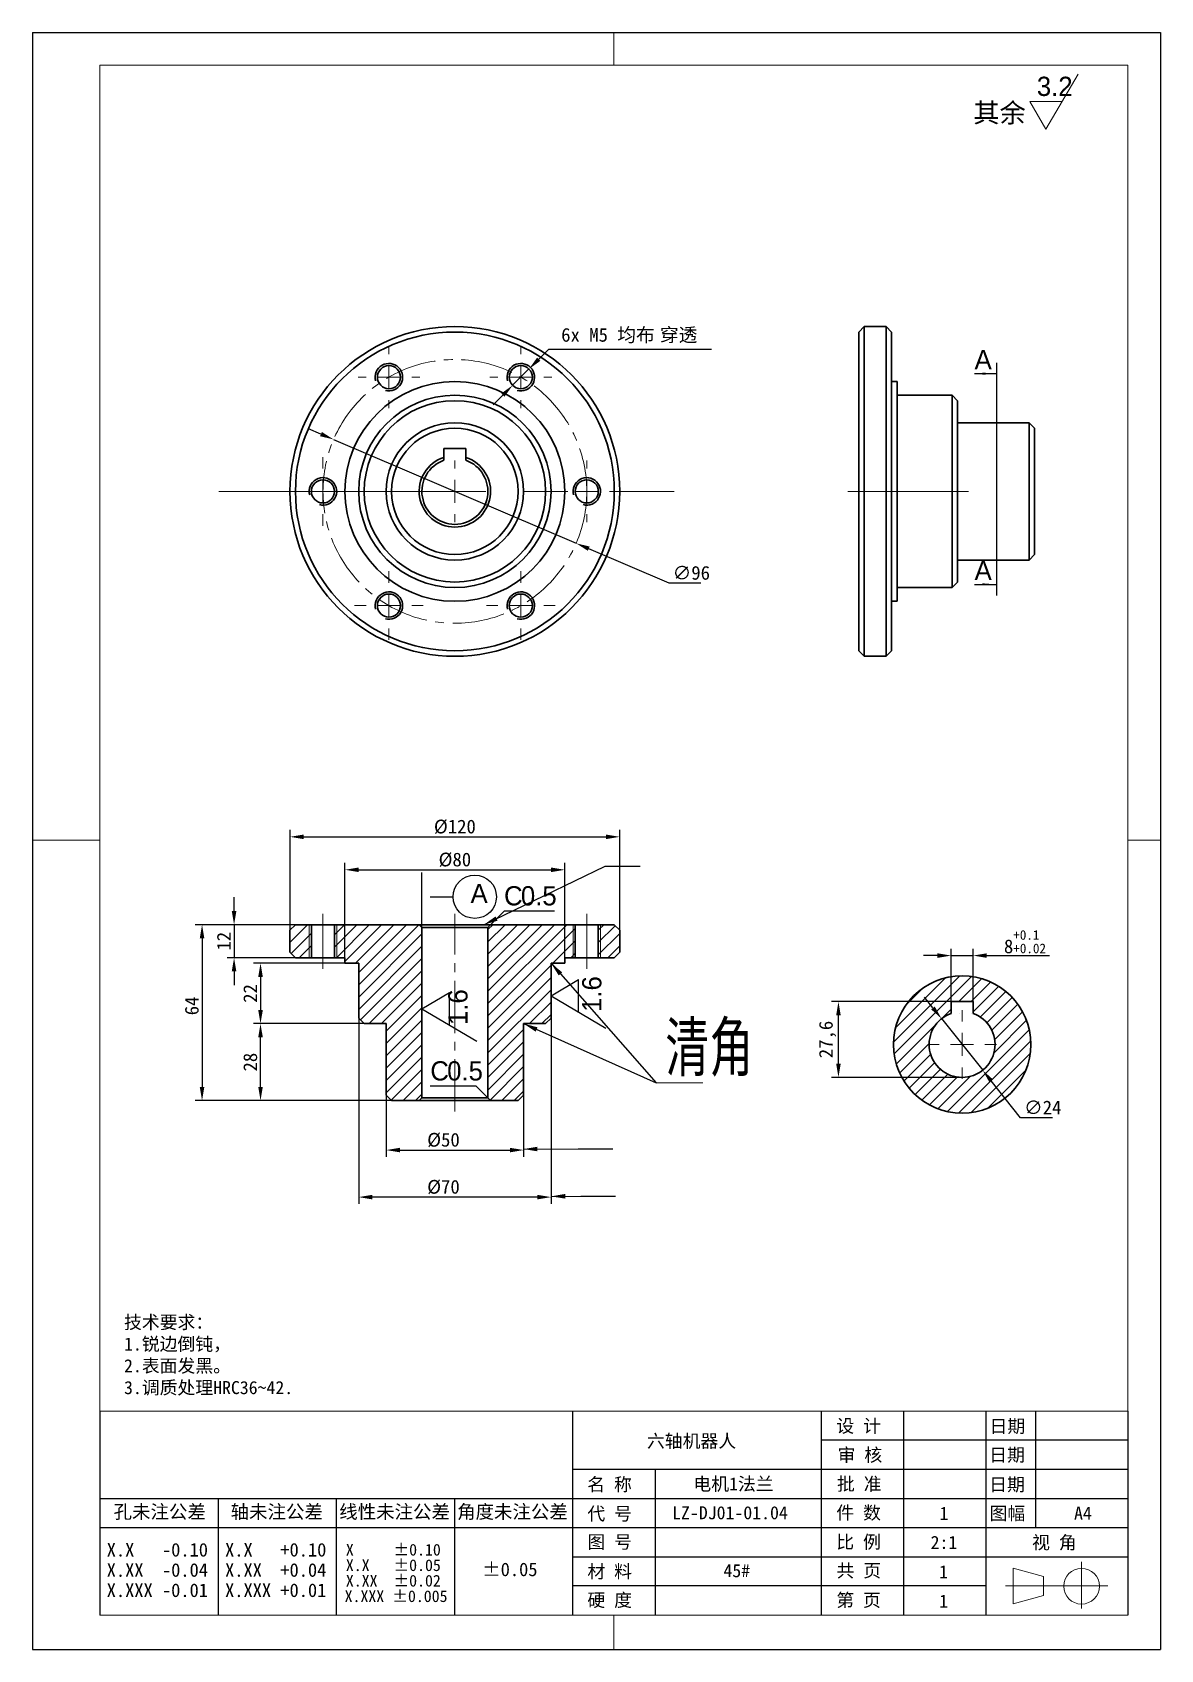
# Model space of a CAD drawing. Header units: millimetres. Extents: x 13 to 7248, y -1201 to 1478.
# Drawn here: x 4093 to 4503, y 3 to 592 of the extents above; entities that cross this region are included whole.
import ezdxf

# ---------------------------------------------------------------- set-up
doc = ezdxf.new("R2010")
doc.units = ezdxf.units.MM
doc.header["$LTSCALE"] = 5
doc.header["$PDSIZE"] = -1
for name, pattern in [('CENTER2', [28.575, 19.05, -3.175, 3.175, -3.175]), ('SLD-中心线', [34.29, 30.48, -1.27, 1.27, -1.27]), ('SLD-实线', [0])]:
    doc.linetypes.add(name, pattern=pattern)
doc.layers.get('0').update_dxf_attribs({"lineweight": 30})
for name, color, linetype, lineweight in [('中心线层', 1, 'CENTER2', 13), ('剖面层', 2, 'Continuous', 15), ('粗实线', 7, 'SLD-实线', 15), ('细实线层', 5, 'Continuous', 15)]:
    doc.layers.add(name, color=color, linetype=linetype, lineweight=lineweight)
for name, color, linetype in [('图框', 7, 'SLD-实线'), ('文字层', 7, 'SLD-实线'), ('标注层', 96, 'SLD-实线'), ('标注线', 4, 'SLD-实线')]:
    doc.layers.add(name, color=color, linetype=linetype)
doc.styles.add('SLDTEXTSTYLE0', font='')
doc.styles.add('SLDTEXTSTYLE1', font='', dxfattribs={"bigfont": 'bigfont'})
doc.styles.add('SLDTEXTSTYLE2', font='')
doc.styles.add('SLDTEXTSTYLE3', font='', dxfattribs={"bigfont": 'bigfont'})
doc.styles.add('SLDTEXTSTYLE4', font='', dxfattribs={"width": 0.67})
doc.styles.get("Standard").update_dxf_attribs({"font": ''})
doc.styles.get('SLDTEXTSTYLE0').set_extended_font_data('汉仪长仿宋体')
doc.styles.get('SLDTEXTSTYLE1').set_extended_font_data('宋体')
doc.styles.get('SLDTEXTSTYLE2').set_extended_font_data('宋体')
doc.styles.get('SLDTEXTSTYLE3').set_extended_font_data('汉仪长仿宋体')
doc.styles.get('SLDTEXTSTYLE4').set_extended_font_data('汉仪长仿宋体')
doc.styles.get('Standard').set_extended_font_data('SimSun')
doc.dimstyles.new('SLDDIMSTYLE7', dxfattribs={"dimtxt": 0.18, "dimasz": 5.2, "dimexe": 0, "dimexo": 0.0625, "dimgap": 0, "dimtad": 0, "dimtih": 1, "dimtoh": 1, "dimdec": 0, "dimrnd": 1e-09, "dimzin": 0, "dimdsep": 46, "dimtxsty": 'Standard', "dimsah": 1, "dimcen": 0.09, "dimadec": 0, "dimazin": 0, "dimtfac": 5.2, "dimtdec": 0, "dimtofl": 0, "dimtmove": 0, "dimatfit": 3, "dimfxl": 0, "dimfrac": 2, "dimtolj": 1, "dimtzin": 0, "dimarcsym": 0})
doc.dimstyles.new('副本2-1', dxfattribs={"dimscale": 2, "dimtxt": 2.5, "dimasz": 2.5, "dimexe": 1.25, "dimexo": 0, "dimtad": 1, "dimtoh": 1, "dimtxsty": 'Standard', "dimcen": 2.5, "dimclrt": 256, "dimadec": 0, "dimazin": 0, "dimtfac": 1, "dimtmove": 0, "dimatfit": 3, "dimfxl": 0, "dimarcsym": 0})
pattern_1 = [(45, (4087.7682, 0.0494), (-2.245064, 2.245064), [])]

# ---------------------------------------------------------------- blocks, each defined once
blk = doc.blocks.new('*D152')
at = {"layer": 'Defpoints', "color": 0}
for p in [(4202.4, 443.48), (4290.65, 405.7)]:
    blk.add_point(p, dxfattribs=at)
at = {"layer": '标注层', "color": 0, "lineweight": -2}
for p, q in [((4197.8, 445.44), (4193.21, 447.41)), ((4202.4, 443.48), (4290.65, 405.7)), ((4324.52, 391.2), (4295.25, 403.73)), ((4336.05, 391.2), (4324.52, 391.2))]:
    blk.add_line(p, q, dxfattribs=at)
at = {"layer": '标注层', "color": 0}
for points in [[(4198.13, 446.21), (4197.47, 444.68), (4202.4, 443.48)], [(4295.58, 404.5), (4294.92, 402.96), (4290.65, 405.7)]]:
    blk.add_solid(points, dxfattribs=at)
at = {"layer": '标注层', "insert": (4325.77, 397.45), "char_height": 5, "attachment_point": 1}
blk.add_mtext('∅96', dxfattribs=at)
blk = doc.blocks.new('*D153')
at = {"layer": 'Defpoints', "color": 0}
for p in [(4273.5, 469.13), (4267.56, 463.19)]:
    blk.add_point(p, dxfattribs=at)
at = {"layer": '标注层', "color": 0, "lineweight": -2}
for p, q in [((4280.57, 476.19), (4277.03, 472.66)), ((4339.89, 476.19), (4280.57, 476.19)), ((4267.56, 463.19), (4273.5, 469.13)), ((4264.02, 459.65), (4260.48, 456.12))]:
    blk.add_line(p, q, dxfattribs=at)
at = {"layer": '标注层', "color": 0}
for points in [[(4276.44, 473.25), (4277.62, 472.07), (4273.5, 469.13)], [(4263.43, 460.24), (4264.61, 459.06), (4267.56, 463.19)]]:
    blk.add_solid(points, dxfattribs=at)
at = {"layer": '标注层', "insert": (4281.82, 484.06), "char_height": 5, "attachment_point": 1}
blk.add_mtext(' 6x M5 均布{\\fGDT|b0|i0|c0|p2; }穿透', dxfattribs=at)
blk = doc.blocks.new('SW_CENTERMARKSYMBOL_0')
at = {"color": 0, "linetype": 'SLD-实线', "lineweight": 0}
for p, q in [((0, 8.33), (0, 11.25)), ((-8.33, 0), (-11.25, 0)), ((0, 0), (-4.17, 0)), ((0, 0), (0, 4.17)), ((0, 0), (0, -4.17)), ((0, 0), (4.17, 0)), ((8.33, 0), (11.25, 0)), ((0, -8.33), (0, -11.25))]:
    blk.add_line(p, q, dxfattribs=at)
blk = doc.blocks.new('SW_CENTERMARKSYMBOL_1')
at = {"color": 0, "linetype": 'SLD-实线', "lineweight": 0}
for p, q in [((0, 8.33), (0, 11.25)), ((-8.33, 0), (-11.25, 0)), ((0, 0), (-4.17, 0)), ((0, 0), (0, 4.17)), ((0, 0), (0, -4.17)), ((0, 0), (4.17, 0)), ((8.33, 0), (11.25, 0)), ((0, -8.33), (0, -11.25))]:
    blk.add_line(p, q, dxfattribs=at)
blk = doc.blocks.new('SW_CENTERMARKSYMBOL_2')
at = {"color": 0, "linetype": 'SLD-实线', "lineweight": 0}
for p, q in [((0, 8.33), (0, 11.25)), ((-8.33, 0), (-11.25, 0)), ((0, 0), (-4.17, 0)), ((0, 0), (0, 4.17)), ((0, 0), (0, -4.17)), ((0, 0), (4.17, 0)), ((8.33, 0), (11.25, 0)), ((0, -8.33), (0, -11.25))]:
    blk.add_line(p, q, dxfattribs=at)
blk = doc.blocks.new('SW_CENTERMARKSYMBOL_3')
at = {"color": 0, "linetype": 'SLD-实线', "lineweight": 0}
for p, q in [((0, 8.33), (0, 11.25)), ((-8.33, 0), (-11.25, 0)), ((0, 0), (-4.17, 0)), ((0, 0), (0, 4.17)), ((0, 0), (0, -4.17)), ((0, 0), (4.17, 0)), ((8.33, 0), (11.25, 0)), ((0, -8.33), (0, -11.25))]:
    blk.add_line(p, q, dxfattribs=at)
blk = doc.blocks.new('SW_CENTERMARKSYMBOL_4')
at = {"color": 0, "linetype": 'SLD-实线', "lineweight": 0}
for p, q in [((0, 8.33), (0, 12.5)), ((-8.33, 0), (-12.5, 0)), ((0, 0), (-4.17, 0)), ((0, 0), (0, 4.17)), ((0, 0), (0, -4.17)), ((0, 0), (4.17, 0)), ((8.33, 0), (12.5, 0)), ((0, -8.33), (0, -12.5))]:
    blk.add_line(p, q, dxfattribs=at)
blk = doc.blocks.new('SW_CENTERMARKSYMBOL_5')
at = {"color": 0, "linetype": 'SLD-实线', "lineweight": 0}
for p, q in [((0, 8.33), (0, 12.5)), ((-8.33, 0), (-12.5, 0)), ((0, 0), (-4.17, 0)), ((0, 0), (0, 4.17)), ((0, 0), (0, -4.17)), ((0, 0), (4.17, 0)), ((8.33, 0), (12.5, 0)), ((0, -8.33), (0, -12.5))]:
    blk.add_line(p, q, dxfattribs=at)
blk = doc.blocks.new('SW_CENTERMARKSYMBOL_6')
at = {"color": 0, "linetype": 'SLD-实线', "lineweight": 0}
for p, q in [((0, 8.33), (0, 12.5)), ((-8.33, 0), (-12.5, 0)), ((0, 0), (-4.17, 0)), ((0, 0), (0, 4.17)), ((0, 0), (0, -4.17)), ((0, 0), (4.17, 0)), ((8.33, 0), (12.5, 0)), ((0, -8.33), (0, -12.5))]:
    blk.add_line(p, q, dxfattribs=at)
blk = doc.blocks.new('*D154')
at = {"layer": 'Defpoints', "color": 0}
for p in [(4286.53, 286.87), (4206.53, 254.87), (4286.53, 254.87)]:
    blk.add_point(p, dxfattribs=at)
at = {"layer": '标注层', "color": 0, "lineweight": -2}
for p, q in [((4206.53, 254.87), (4206.53, 289.37)), ((4286.53, 254.87), (4286.53, 289.37)), ((4211.53, 286.87), (4281.53, 286.87))]:
    blk.add_line(p, q, dxfattribs=at)
at = {"layer": '标注层', "color": 0}
for points in [[(4211.53, 287.7), (4211.53, 286.04), (4206.53, 286.87)], [(4281.53, 287.7), (4281.53, 286.04), (4286.53, 286.87)]]:
    blk.add_solid(points, dxfattribs=at)
at = {"layer": '标注层', "insert": (4246.53, 293.12), "char_height": 5, "attachment_point": 2}
blk.add_mtext('%%c80', dxfattribs=at)
blk = doc.blocks.new('*D155')
at = {"layer": 'Defpoints', "color": 0}
for p in [(4211.53, 232.87), (4281.53, 232.87), (4211.53, 167.75)]:
    blk.add_point(p, dxfattribs=at)
at = {"layer": '标注层', "color": 0, "lineweight": -2}
for p, q in [((4211.53, 232.87), (4211.53, 165.25)), ((4281.53, 232.87), (4281.53, 165.25)), ((4276.53, 167.75), (4216.53, 167.75))]:
    blk.add_line(p, q, dxfattribs=at)
at = {"layer": '标注层', "color": 0}
for points in [[(4216.53, 168.58), (4216.53, 166.91), (4211.53, 167.75)], [(4276.53, 168.58), (4276.53, 166.91), (4281.53, 167.75)]]:
    blk.add_solid(points, dxfattribs=at)
at = {"layer": '标注层', "insert": (4242.38, 174), "char_height": 5, "attachment_point": 2}
blk.add_mtext('%%c70', dxfattribs=at)
blk = doc.blocks.new('*D156')
at = {"layer": 'Defpoints', "color": 0}
for p in [(4221.53, 204.87), (4271.53, 204.87), (4271.53, 184.87)]:
    blk.add_point(p, dxfattribs=at)
at = {"layer": '标注层', "color": 0, "lineweight": -2}
for p, q in [((4221.53, 204.87), (4221.53, 182.37)), ((4271.53, 204.87), (4271.53, 182.37)), ((4226.53, 184.87), (4266.53, 184.87))]:
    blk.add_line(p, q, dxfattribs=at)
at = {"layer": '标注层', "color": 0}
for points in [[(4226.53, 185.7), (4226.53, 184.04), (4221.53, 184.87)], [(4266.53, 185.7), (4266.53, 184.04), (4271.53, 184.87)]]:
    blk.add_solid(points, dxfattribs=at)
at = {"layer": '标注层', "insert": (4242.38, 191.12), "char_height": 5, "attachment_point": 2}
blk.add_mtext('%%c50', dxfattribs=at)
blk = doc.blocks.new('*D157')
at = {"layer": 'Defpoints', "color": 0}
for p in [(4175.8, 230.87), (4213.53, 230.87), (4258.53, 202.87)]:
    blk.add_point(p, dxfattribs=at)
at = {"layer": '标注层', "color": 0, "lineweight": -2}
for p, q in [((4213.53, 230.87), (4173.3, 230.87)), ((4175.8, 207.87), (4175.8, 225.87)), ((4258.53, 202.87), (4173.3, 202.87))]:
    blk.add_line(p, q, dxfattribs=at)
at = {"layer": '标注层', "color": 0}
for points in [[(4174.97, 225.87), (4176.64, 225.87), (4175.8, 230.87)], [(4174.97, 207.87), (4176.64, 207.87), (4175.8, 202.87)]]:
    blk.add_solid(points, dxfattribs=at)
at = {"layer": '标注层', "insert": (4169.55, 216.87), "char_height": 5, "attachment_point": 2, "rotation": 90}
blk.add_mtext('28', dxfattribs=at)
blk = doc.blocks.new('*D145')
at = {"layer": 'Defpoints', "color": 0}
for p in [(4206.53, 252.87), (4175.8, 230.87), (4213.53, 230.87)]:
    blk.add_point(p, dxfattribs=at)
at = {"layer": '标注层', "color": 0, "lineweight": -2}
for p, q in [((4206.53, 252.87), (4173.3, 252.87)), ((4175.8, 247.87), (4175.8, 235.87)), ((4213.53, 230.87), (4173.3, 230.87))]:
    blk.add_line(p, q, dxfattribs=at)
at = {"layer": '标注层', "color": 0}
for points in [[(4174.97, 247.87), (4176.64, 247.87), (4175.8, 252.87)], [(4174.97, 235.87), (4176.64, 235.87), (4175.8, 230.87)]]:
    blk.add_solid(points, dxfattribs=at)
at = {"layer": '标注层', "insert": (4169.55, 241.87), "char_height": 5, "attachment_point": 2, "rotation": 90}
blk.add_mtext('22', dxfattribs=at)
blk = doc.blocks.new('*D146')
at = {"layer": 'Defpoints', "color": 0}
for p in [(4188.53, 266.87), (4166.18, 254.87), (4188.53, 254.87)]:
    blk.add_point(p, dxfattribs=at)
at = {"layer": '标注层', "color": 0, "lineweight": -2}
for p, q in [((4166.18, 271.87), (4166.18, 276.87)), ((4188.53, 266.87), (4163.68, 266.87)), ((4166.18, 266.87), (4166.18, 254.87)), ((4188.53, 254.87), (4163.68, 254.87)), ((4166.18, 249.87), (4166.18, 244.87))]:
    blk.add_line(p, q, dxfattribs=at)
at = {"layer": '标注层', "color": 0}
for points in [[(4165.34, 271.87), (4167.01, 271.87), (4166.18, 266.87)], [(4165.34, 249.87), (4167.01, 249.87), (4166.18, 254.87)]]:
    blk.add_solid(points, dxfattribs=at)
at = {"layer": '标注层', "insert": (4159.93, 260.87), "char_height": 5, "attachment_point": 2, "rotation": 90}
blk.add_mtext('12', dxfattribs=at)
blk = doc.blocks.new('*D147')
at = {"layer": 'Defpoints', "color": 0}
for p in [(4202.73, 266.87), (4154.53, 202.87), (4258.53, 202.87)]:
    blk.add_point(p, dxfattribs=at)
at = {"layer": '标注层', "color": 0, "lineweight": -2}
for p, q in [((4202.73, 266.87), (4152.03, 266.87)), ((4154.53, 261.87), (4154.53, 207.87)), ((4258.53, 202.87), (4152.03, 202.87))]:
    blk.add_line(p, q, dxfattribs=at)
at = {"layer": '标注层', "color": 0}
for points in [[(4153.69, 261.87), (4155.36, 261.87), (4154.53, 266.87)], [(4153.69, 207.87), (4155.36, 207.87), (4154.53, 202.87)]]:
    blk.add_solid(points, dxfattribs=at)
at = {"layer": '标注层', "insert": (4148.28, 237.33), "char_height": 5, "attachment_point": 2, "rotation": 90}
blk.add_mtext('64', dxfattribs=at)
blk = doc.blocks.new('SW_CHAMFER_DIMENSION_2')
at = {"layer": '标注层', "color": 0}
for p, q in [((-4.9, -5.01), (0.11, 0)), ((0.11, 0), (18.4, 0))]:
    blk.add_line(p, q, dxfattribs=at)
at = {"layer": '标注层', "color": 0, "char_height": 7, "attachment_point": 1, "style": 'SLDTEXTSTYLE3'}
for s, insert in [('C', (0, 9.02, 0.2)), ('0.5', (6.13, 9.02, 0.2))]:
    blk.add_mtext(s, dxfattribs=dict(at, insert=insert))
blk = doc.blocks.new('SW_CHAMFER_DIMENSION_3')
at = {"layer": '标注层', "color": 0}
for p, q in [((16.63, 0), (0, 0)), ((20.93, -4.3), (16.63, 0))]:
    blk.add_line(p, q, dxfattribs=at)
at = {"layer": '标注层', "color": 0, "char_height": 7, "attachment_point": 1, "style": 'SLDTEXTSTYLE3'}
for s, insert in [('C', (0, 9.02, 0.2)), ('0.5', (6.13, 9.02, 0.2))]:
    blk.add_mtext(s, dxfattribs=dict(at, insert=insert))
blk = doc.blocks.new('*D148')
at = {"layer": 'Defpoints', "color": 0}
for p in [(4306.53, 298.87), (4186.53, 264.87), (4306.53, 264.87)]:
    blk.add_point(p, dxfattribs=at)
at = {"layer": '标注层', "color": 0, "lineweight": -2}
for p, q in [((4186.53, 264.87), (4186.53, 301.37)), ((4306.53, 264.87), (4306.53, 301.37)), ((4191.53, 298.87), (4301.53, 298.87))]:
    blk.add_line(p, q, dxfattribs=at)
at = {"layer": '标注层', "color": 0}
for points in [[(4191.53, 299.7), (4191.53, 298.04), (4186.53, 298.87)], [(4301.53, 299.7), (4301.53, 298.04), (4306.53, 298.87)]]:
    blk.add_solid(points, dxfattribs=at)
at = {"layer": '标注层', "insert": (4246.53, 305.12), "char_height": 5, "attachment_point": 2}
blk.add_mtext('%%c120', dxfattribs=at)
blk = doc.blocks.new('SW_SFSYMBOL_2')
at = {"layer": '文字层', "color": 0}
for p, q in [((-18.65, 5.9), (-8.65, 11.8)), ((-8.65, 0), (-8.65, 11.8)), ((-18.65, 5.9), (1.35, -5.9))]:
    blk.add_line(p, q, dxfattribs=at)
at = {"layer": '文字层', "color": 0, "insert": (-7.33, 0), "char_height": 7, "attachment_point": 1, "rotation": 90, "style": 'SLDTEXTSTYLE3'}
blk.add_mtext('1.6', dxfattribs=at)
blk = doc.blocks.new('SW_SFSYMBOL_3')
at = {"layer": '文字层', "color": 0}
for p, q in [((-18.63, 5.9), (-8.63, 11.8)), ((-8.63, 0), (-8.63, 11.8)), ((-18.63, 5.9), (1.37, -5.9))]:
    blk.add_line(p, q, dxfattribs=at)
at = {"layer": '文字层', "color": 0, "insert": (-9.02, 0), "char_height": 7, "attachment_point": 1, "rotation": 90, "style": 'SLDTEXTSTYLE3'}
blk.add_mtext('1.6', dxfattribs=at)
blk = doc.blocks.new('SW_DATUMTAG_0')
at = {"layer": '文字层', "color": 0}
for p, q in [((-17.7, -6.86), (-17.7, 13.21)), ((-14.66, 4.33), (-6.34, 4.33))]:
    blk.add_line(p, q, dxfattribs=at)
blk.add_circle((1.53, 4.33), 7.87, dxfattribs=at)
at = {"layer": '文字层', "color": 0, "insert": (0, 9.02), "char_height": 7, "attachment_point": 1, "style": 'SLDTEXTSTYLE3'}
blk.add_mtext('A', dxfattribs=at)
blk = doc.blocks.new('*D149')
at = {"layer": 'Defpoints', "color": 0}
for p in [(4423.63, 232.69), (4438.6, 213.92)]:
    blk.add_point(p, dxfattribs=at)
at = {"layer": '标注层', "color": 0, "lineweight": -2}
for p, q in [((4420.51, 236.59), (4417.39, 240.5)), ((4423.63, 232.69), (4438.6, 213.92)), ((4452.4, 196.62), (4441.72, 210.02)), ((4464.05, 196.62), (4452.4, 196.62))]:
    blk.add_line(p, q, dxfattribs=at)
at = {"layer": '标注层', "color": 0}
for points in [[(4421.16, 237.11), (4419.86, 236.08), (4423.63, 232.69)], [(4442.37, 210.54), (4441.06, 209.5), (4438.6, 213.92)]]:
    blk.add_solid(points, dxfattribs=at)
at = {"layer": '标注层', "insert": (4453.65, 202.87), "char_height": 5, "attachment_point": 1}
blk.add_mtext('∅24', dxfattribs=at)
blk = doc.blocks.new('*D150')
at = {"layer": 'Defpoints', "color": 0}
for p in [(4435.11, 255.65), (4427.11, 238.91), (4435.11, 238.91)]:
    blk.add_point(p, dxfattribs=at)
at = {"layer": '标注层', "color": 0, "lineweight": -2}
for p, q in [((4422.11, 255.65), (4417.11, 255.65)), ((4427.11, 238.91), (4427.11, 258.15)), ((4427.11, 255.65), (4435.11, 255.65)), ((4435.11, 238.91), (4435.11, 258.15)), ((4440.11, 255.65), (4462.87, 255.65))]:
    blk.add_line(p, q, dxfattribs=at)
at = {"layer": '标注层', "color": 0}
for points in [[(4422.11, 256.48), (4422.11, 254.81), (4427.11, 255.65)], [(4440.11, 256.48), (4440.11, 254.81), (4435.11, 255.65)]]:
    blk.add_solid(points, dxfattribs=at)
at = {"layer": '标注层', "insert": (4453.99, 264.91), "char_height": 5, "attachment_point": 2}
blk.add_mtext('8{\\H0.7x;\\S+0.1^ +0.02;}', dxfattribs=at)
blk = doc.blocks.new('*D151')
at = {"layer": 'Defpoints', "color": 0}
for p in [(4386.11, 238.91), (4427.11, 238.91), (4431.11, 211.31)]:
    blk.add_point(p, dxfattribs=at)
at = {"layer": '标注层', "color": 0, "lineweight": -2}
for p, q in [((4427.11, 238.91), (4383.61, 238.91)), ((4386.11, 216.31), (4386.11, 233.91)), ((4431.11, 211.31), (4383.61, 211.31))]:
    blk.add_line(p, q, dxfattribs=at)
at = {"layer": '标注层', "color": 0}
for points in [[(4385.28, 233.91), (4386.95, 233.91), (4386.11, 238.91)], [(4385.28, 216.31), (4386.95, 216.31), (4386.11, 211.31)]]:
    blk.add_solid(points, dxfattribs=at)
at = {"layer": '标注层', "insert": (4379.03, 225.11), "char_height": 5, "attachment_point": 2, "rotation": 90}
blk.add_mtext('27,6', dxfattribs=at)
blk = doc.blocks.new('SW_CENTERMARKSYMBOL_7')
at = {"color": 0, "linetype": 'SLD-实线', "lineweight": 0}
for p, q in [((0, 8.33), (0, 12.5)), ((-8.33, 0), (-12.5, 0)), ((0, 0), (-4.17, 0)), ((0, 0), (0, 4.17)), ((0, 0), (0, -4.17)), ((0, 0), (4.17, 0)), ((8.33, 0), (12.5, 0)), ((0, -8.33), (0, -12.5))]:
    blk.add_line(p, q, dxfattribs=at)
blk = doc.blocks.new('SW_NOTE_0')
at = {"color": 0, "linetype": 'Continuous', "lineweight": 0, "char_height": 10.583, "attachment_point": 2}
for s, insert in [('X     ±0.10', (35.9, 12.3)), ('X.X   ±0.05', (35.9, -1.8)), (' X.XXX ±0.005', (34.8, -30)), ('X.XX  ±0.02', (35.9, -15.9))]:
    blk.add_mtext(s, dxfattribs=dict(at, insert=insert))
blk = doc.blocks.new('SW_NOTE_1')
at = {"color": 0, "linetype": 'Continuous', "lineweight": 0, "char_height": 12.312, "attachment_point": 2, "style": 'SLDTEXTSTYLE2'}
for s, insert in [('X.X   -0.10', (38.1, 14.3)), ('X.XX  -0.04', (38.1, -4.1)), ('X.XXX -0.01', (38.1, -22.5))]:
    blk.add_mtext(s, dxfattribs=dict(at, insert=insert))
blk = doc.blocks.new('SW_NOTE_2')
at = {"color": 0, "linetype": 'Continuous', "lineweight": 0, "char_height": 12.312, "attachment_point": 2, "style": 'SLDTEXTSTYLE2'}
for s, insert in [('X.X   +0.10', (38.1, 14.3)), ('X.XX  +0.04', (38.1, -4.1)), ('X.XXX +0.01', (38.1, -22.5))]:
    blk.add_mtext(s, dxfattribs=dict(at, insert=insert))
blk = doc.blocks.new('SW_SFSYMBOL_0')
at = {"color": 0, "linetype": 'SLD-实线', "lineweight": 0}
for p, q in [((8.2, -25), (37.7, 25)), ((8.2, -25), (-6.5, 0)), ((23, 0), (-6.5, 0))]:
    blk.add_line(p, q, dxfattribs=at)
at = {"color": 0, "linetype": 'SLD-实线', "lineweight": 0, "insert": (0, 22.6), "char_height": 17.5, "attachment_point": 1, "style": 'SLDTEXTSTYLE3'}
blk.add_mtext('3.2', dxfattribs=at)

msp = doc.modelspace()

# ---------------------------------------------------------------- hatches: boundary and pattern name
at = {"layer": '剖面层'}
h = msp.add_hatch(dxfattribs=at)
h.set_pattern_fill('ANSI31', color=256, style=0)
h.set_pattern_definition(pattern_1)
h.paths.add_polyline_path([(4188.5258, 254.8706), (4194.3258, 254.8706), (4194.3258, 266.8706), (4188.5258, 266.8706), (4186.5258, 264.8706), (4186.5258, 256.8706)], flags=0)
h = msp.add_hatch(dxfattribs=at)
h.set_pattern_fill('ANSI31', color=256, style=0)
h.set_pattern_definition(pattern_1)
h.paths.add_polyline_path([(4213.5258, 230.8706), (4221.5258, 230.8706), (4221.5258, 204.8706), (4223.5258, 202.8706), (4233.5258, 202.8706), (4234.5258, 203.8706), (4234.5258, 265.8706), (4233.5258, 266.8706), (4202.7258, 266.8706), (4202.7258, 254.8706), (4206.5258, 254.8706), (4206.5258, 252.8706), (4211.5258, 252.8706), (4211.5258, 232.8706)], flags=0)
h = msp.add_hatch(dxfattribs=at)
h.set_pattern_fill('ANSI31', color=256, style=0)
h.set_pattern_definition(pattern_1)
h.paths.add_polyline_path([(4281.5258, 232.8706), (4281.5258, 252.8706), (4286.5258, 252.8706), (4286.5258, 254.8706), (4290.3258, 254.8706), (4290.3258, 266.8706), (4259.5258, 266.8706), (4258.5258, 265.8706), (4258.5258, 203.8706), (4259.5258, 202.8706), (4269.5258, 202.8706), (4271.5258, 204.8706), (4271.5258, 230.8706), (4279.5258, 230.8706)], flags=0)
h = msp.add_hatch(dxfattribs=at)
h.set_pattern_fill('ANSI31', color=256, style=0)
h.set_pattern_definition(pattern_1)
h.paths.add_polyline_path([(4298.7258, 254.8706), (4304.5258, 254.8706), (4306.5258, 256.8706), (4306.5258, 264.8706), (4304.5258, 266.8706), (4298.7258, 266.8706)], flags=0)
h = msp.add_hatch(dxfattribs=at)
h.set_pattern_fill('ANSI31', color=256, style=0)
h.set_pattern_definition(pattern_1)
edge = h.paths.add_edge_path(flags=0)
edge.add_arc((4431.1136, 223.3054), 25, 0, 360)
edge = h.paths.add_edge_path(flags=0)
edge.add_arc((4431.1136, 223.3054), 12, -250.5287794, 70.5287794, ccw=False)
edge.add_line((4427.1136, 234.6191), (4427.1136, 238.9054))
edge.add_line((4427.1136, 238.9054), (4435.1136, 238.9054))
edge.add_line((4435.1136, 238.9054), (4435.1136, 234.6191))

# ---------------------------------------------------------------- linework, layer by layer
for p, q in [((4395.4793, 484.5873), (4393.4793, 482.5873)), ((4403.4793, 484.5873), (4395.4793, 484.5873)), ((4395.4793, 484.5873), (4395.4793, 364.5873)), ((4405.4793, 482.5873), (4403.4793, 484.5873)), ((4403.4793, 364.5873), (4403.4793, 484.5873)), ((4393.4793, 366.5873), (4393.4793, 482.5873)), ((4405.4793, 482.5873), (4405.4793, 366.5873)), ((4407.4793, 464.5873), (4405.4793, 464.5873)), ((4407.4793, 464.5873), (4407.4793, 384.5873)), ((4427.4793, 459.5873), (4407.4793, 459.5873)), ((4429.4793, 457.5873), (4427.4793, 459.5873)), ((4427.4793, 389.5873), (4427.4793, 459.5873)), ((4429.4793, 457.5873), (4429.4793, 391.5873)), ((4455.4793, 449.5873), (4429.4793, 449.5873)), ((4457.4794, 447.5873), (4455.4793, 449.5873)), ((4455.4793, 399.5873), (4455.4793, 449.5873)), ((4457.4794, 447.5873), (4457.4794, 401.5873)), ((4250.5258, 440.1873), (4242.5258, 440.1873)), ((4242.5258, 440.1873), (4242.5258, 436.9566)), ((4250.5258, 436.9566), (4250.5258, 440.1873)), ((4455.4793, 399.5873), (4457.4794, 401.5873)), ((4429.4793, 399.5873), (4455.4793, 399.5873)), ((4407.4793, 389.5873), (4427.4793, 389.5873)), ((4427.4793, 389.5873), (4429.4793, 391.5873)), ((4405.4793, 384.5873), (4407.4793, 384.5873)), ((4393.4793, 366.5873), (4395.4793, 364.5873)), ((4403.4793, 364.5873), (4405.4793, 366.5873)), ((4395.4793, 364.5873), (4403.4793, 364.5873)), ((4186.5258, 264.8706), (4188.5258, 266.8706)), ((4186.5258, 264.8706), (4186.5258, 256.8706)), ((4194.3258, 266.8706), (4188.5258, 266.8706)), ((4194.3258, 254.8706), (4194.3258, 266.8706)), ((4202.7258, 266.8706), (4194.3258, 266.8706)), ((4202.7258, 266.8706), (4202.7258, 254.8706)), ((4233.5258, 266.8706), (4202.7258, 266.8706)), ((4233.5258, 266.8706), (4234.5258, 265.8706)), ((4233.5258, 266.8706), (4259.5258, 266.8706)), ((4234.5258, 203.8706), (4234.5258, 265.8706)), ((4258.5258, 265.8706), (4234.5258, 265.8706)), ((4258.5258, 265.8706), (4259.5258, 266.8706)), ((4258.5258, 265.8706), (4258.5258, 203.8706)), ((4290.3258, 266.8706), (4259.5258, 266.8706)), ((4290.3258, 254.8706), (4290.3258, 266.8706)), ((4298.7258, 266.8706), (4290.3258, 266.8706)), ((4298.7258, 266.8706), (4298.7258, 254.8706)), ((4304.5258, 266.8706), (4298.7258, 266.8706)), ((4304.5258, 266.8706), (4306.5258, 264.8706)), ((4306.5258, 256.8706), (4306.5258, 264.8706)), ((4188.5258, 254.8706), (4186.5258, 256.8706)), ((4188.5258, 254.8706), (4194.3258, 254.8706)), ((4202.7258, 254.8706), (4194.3258, 254.8706)), ((4202.7258, 254.8706), (4206.5258, 254.8706)), ((4206.5258, 254.8706), (4206.5258, 252.8706)), ((4286.5258, 254.8706), (4290.3258, 254.8706)), ((4286.5258, 252.8706), (4286.5258, 254.8706)), ((4298.7258, 254.8706), (4290.3258, 254.8706)), ((4298.7258, 254.8706), (4304.5258, 254.8706)), ((4306.5258, 256.8706), (4304.5258, 254.8706)), ((4211.5258, 252.8706), (4206.5258, 252.8706)), ((4211.5258, 252.8706), (4211.5258, 232.8706)), ((4286.5258, 252.8706), (4281.5258, 252.8706)), ((4281.5258, 232.8706), (4281.5258, 252.8706)), ((4427.1136, 238.9054), (4435.1136, 238.9054)), ((4427.1136, 234.6191), (4427.1136, 238.9054)), ((4435.1136, 238.9054), (4435.1136, 234.6191)), ((4213.5258, 230.8706), (4211.5258, 232.8706)), ((4213.5258, 230.8706), (4221.5258, 230.8706)), ((4221.5258, 230.8706), (4221.5258, 204.8706)), ((4271.5258, 230.8706), (4279.5258, 230.8706)), ((4271.5258, 204.8706), (4271.5258, 230.8706)), ((4281.5258, 232.8706), (4279.5258, 230.8706)), ((4223.5258, 202.8706), (4221.5258, 204.8706)), ((4233.5258, 202.8706), (4223.5258, 202.8706)), ((4234.5258, 203.8706), (4233.5258, 202.8706)), ((4259.5258, 202.8706), (4233.5258, 202.8706)), ((4234.5258, 203.8706), (4258.5258, 203.8706)), ((4259.5258, 202.8706), (4258.5258, 203.8706)), ((4269.5258, 202.8706), (4259.5258, 202.8706)), ((4271.5258, 204.8706), (4269.5258, 202.8706))]:
    msp.add_line(p, q)
at = {"color": 0, "linetype": 'SLD-实线', "lineweight": 15}
for p, q in [((4319.7682, 209.3827), (4336.7493, 209.3827)), ((4336.7493, 209.3827), (4319.7682, 209.3827)), ((4319.7682, 209.3827), (4336.7493, 209.3827)), ((4336.7493, 209.3827), (4319.7682, 209.3827)), ((4319.7682, 209.3827), (4336.7493, 209.3827)), ((4336.7493, 209.3827), (4319.7682, 209.3827))]:
    msp.add_line(p, q, dxfattribs=at)
for centre, radius in [((4246.5258, 424.5873), 60), ((4246.5258, 424.5873), 58), ((4222.5258, 466.1565), 4.2), ((4270.5258, 466.1565), 4.2), ((4246.5258, 424.5873), 40), ((4246.5258, 424.5873), 35), ((4246.5258, 424.5873), 33), ((4246.5258, 424.5873), 25), ((4246.5258, 424.5873), 23), ((4198.5258, 424.5873), 4.2), ((4294.5258, 424.5873), 4.2), ((4222.5258, 383.0181), 4.2), ((4270.5258, 383.0181), 4.2), ((4431.1136, 223.3054), 25)]:
    msp.add_circle(centre, radius)
for centre, radius, start, end in [((4222.5258, 466.1565), 5, 255, 195), ((4270.5258, 466.1565), 5, 255, 195), ((4246.5258, 424.5873), 13, 107.9202131, 72.0797869), ((4246.5258, 424.5873), 12, 109.4712206, 70.5287794), ((4198.5258, 424.5873), 5, 255, 195), ((4294.5258, 424.5873), 5, 255, 195), ((4222.5258, 383.0181), 5, 255, 195), ((4270.5258, 383.0181), 5, 255, 195), ((4431.1136, 223.3054), 12, 109.4712206, 70.5287794)]:
    msp.add_arc(centre, radius, start, end)
for points in [[(4242.5258, 436.9566), (4242.5258, 436.6055), (4242.5258, 436.2537), (4242.5258, 435.901)], [(4250.5258, 435.901), (4250.5258, 436.2537), (4250.5258, 436.6055), (4250.5258, 436.9566)]]:
    msp.add_open_spline(points, degree=3)
at = {"layer": '中心线层'}
for p, q in [((4160.6303, 424.5873), (4326.2925, 424.5873)), ((4433.4793, 424.5873), (4389.4793, 424.5873)), ((4198.5258, 250.8706), (4198.5258, 270.8706)), ((4294.5258, 270.8706), (4294.5258, 250.8706))]:
    msp.add_line(p, q, dxfattribs=at)
at = {"layer": '中心线层', "ltscale": 0.2}
msp.add_line((4246.5258, 198.8706), (4246.5258, 270.8706), dxfattribs=at)
msp.add_circle((4246.5258, 424.5873), 48, dxfattribs=at)
at = {"layer": '图框'}
for p, q in [((4092.7682, 591.6494), (4503.3682, 591.6494)), ((4092.7682, 591.6494), (4092.7682, 3.0494)), ((4503.3682, 591.6494), (4503.3682, 3.0494)), ((4092.7682, 3.0494), (4503.3682, 3.0494))]:
    msp.add_line(p, q, dxfattribs=at)
at = {"layer": '文字层'}
for p, q in [((4117.3682, 89.8494), (4117.3682, 15.6494)), ((4289.3682, 89.8494), (4289.3682, 15.6494)), ((4379.7682, 89.8494), (4379.7682, 15.6494)), ((4409.7682, 89.8494), (4409.7682, 15.6494)), ((4439.7682, 89.8494), (4439.7682, 15.6494)), ((4457.7682, 89.8494), (4457.7682, 47.4494)), ((4491.3682, 89.8494), (4491.3682, 15.6494)), ((4491.3682, 79.2494), (4379.7682, 79.2494)), ((4491.3682, 68.6494), (4289.3682, 68.6494)), ((4319.3682, 68.6494), (4319.3682, 15.6494)), ((4117.3682, 58.0494), (4491.3682, 58.0494)), ((4160.3682, 58.0494), (4160.3682, 15.6494)), ((4203.3682, 58.0494), (4203.3682, 15.6494)), ((4246.3682, 58.0494), (4246.3682, 15.6494)), ((4117.3682, 47.4494), (4491.3682, 47.4494)), ((4289.3682, 36.8494), (4491.3682, 36.8494)), ((4439.7682, 26.2494), (4289.3682, 26.2494))]:
    msp.add_line(p, q, dxfattribs=at)
at = {"layer": '文字层', "color": 7, "linetype": 'SLD-中心线', "lineweight": 0}
for p, q in [((4474.596, 34.9622), (4474.596, 17.992)), ((4446.9424, 26.2494), (4463.4416, 26.2494)), ((4463.4416, 26.2494), (4484.1069, 26.2494))]:
    msp.add_line(p, q, dxfattribs=at)
at = {"layer": '标注线'}
for p, q in [((4443.6564, 471.4312), (4443.6564, 386.733)), ((4435.6564, 467.4312), (4443.6564, 467.4312)), ((4435.6564, 390.733), (4443.6564, 390.733))]:
    msp.add_line(p, q, dxfattribs=at)
for points in [[(4443.6564, 467.4312), (4438.4564, 467.8312), (4438.4564, 467.0312)], [(4443.6564, 390.733), (4438.4564, 391.133), (4438.4564, 390.333)]]:
    msp.add_solid(points, dxfattribs=at)
at = {"layer": '粗实线'}
for p, q in [((4304.3682, 579.6494), (4304.3682, 591.6494)), ((4117.3682, 579.6494), (4491.3682, 579.6494)), ((4117.3682, 579.6494), (4117.3682, 15.6494)), ((4491.3682, 579.6494), (4491.3682, 15.6494)), ((4117.3682, 297.6494), (4092.7682, 297.6494)), ((4491.3682, 297.6494), (4503.3682, 297.6494)), ((4117.3682, 89.8494), (4491.3682, 89.8494)), ((4449.731, 32.7494), (4449.731, 19.7494)), ((4460.7692, 29.7284), (4449.731, 32.7494)), ((4460.7692, 22.7704), (4460.7692, 29.7284)), ((4449.731, 19.7494), (4460.7692, 22.7704)), ((4117.3682, 15.6494), (4491.3682, 15.6494)), ((4117.3682, 15.6494), (4491.3682, 15.6494)), ((4304.3682, 15.6494), (4304.3682, 3.0494))]:
    msp.add_line(p, q, dxfattribs=at)
msp.add_circle((4474.596, 26.1399), 6.5, dxfattribs=at)
at = {"layer": '细实线层'}
for p, q in [((4193.5258, 266.8706), (4193.5258, 254.8706)), ((4203.5258, 266.8706), (4203.5258, 254.8706)), ((4289.5258, 266.8706), (4289.5258, 254.8706)), ((4299.5258, 266.8706), (4299.5258, 254.8706))]:
    msp.add_line(p, q, dxfattribs=at)

# ---------------------------------------------------------------- block references
at = {"layer": '中心线层'}
for name, p in [('SW_CENTERMARKSYMBOL_1', (4222.5258, 466.1565)), ('SW_CENTERMARKSYMBOL_2', (4270.5258, 466.1565)), ('SW_CENTERMARKSYMBOL_5', (4198.5258, 424.5873)), ('SW_CENTERMARKSYMBOL_0', (4246.5258, 424.5873)), ('SW_CENTERMARKSYMBOL_3', (4294.5258, 424.5873)), ('SW_CENTERMARKSYMBOL_6', (4222.5258, 383.0181)), ('SW_CENTERMARKSYMBOL_4', (4270.5258, 383.0181)), ('SW_CENTERMARKSYMBOL_7', (4431.1136, 223.3054))]:
    msp.add_blockref(name, p, dxfattribs=at)
at = {"layer": '文字层', "xscale": 0.4000000000000909, "yscale": 0.4000000000000004, "zscale": 0.4}
for name, p in [('SW_SFSYMBOL_0', (4458.3086, 566.4597)), ('SW_NOTE_1', (4123.0167, 36.142)), ('SW_NOTE_2', (4166.0938, 36.142)), ('SW_NOTE_0', (4209.7735, 36.6179))]:
    msp.add_blockref(name, p, dxfattribs=at)
at = {"layer": '文字层'}
for name, p in [('SW_DATUMTAG_0', (4252.2306, 272.7302)), ('SW_SFSYMBOL_2', (4300.1736, 235.1312)), ('SW_SFSYMBOL_3', (4253.1541, 230.3831))]:
    msp.add_blockref(name, p, dxfattribs=at)
at = {"layer": '标注层'}
for name, p in [('SW_CHAMFER_DIMENSION_2', (4264.4261, 271.884)), ('SW_CHAMFER_DIMENSION_3', (4237.595, 208.1678))]:
    msp.add_blockref(name, p, dxfattribs=at)

# ---------------------------------------------------------------- texts
at = {"color": 0, "linetype": 'SLD-实线', "lineweight": 15, "insert": (4323.1424, 231.1395), "char_height": 17.5, "attachment_point": 1, "style": 'SLDTEXTSTYLE4'}
msp.add_mtext('清角', dxfattribs=at)
at = {"layer": '文字层'}
for s, insert, char_height, attachment_point, style in [('其余', (4435.1971, 565.8536), 7, 1, 'SLDTEXTSTYLE0'), ('设 计', (4393.4564, 86.8622), 4.7625, 2, 'SLDTEXTSTYLE2'), ('日期', (4447.5594, 86.7681), 4.7625, 2, 'SLDTEXTSTYLE2'), ('审 核', (4393.9304, 76.2983), 4.7625, 2, 'SLDTEXTSTYLE2'), ('日期', (4447.5046, 76.3358), 4.7625, 2, 'SLDTEXTSTYLE2'), ('名 称', (4302.8132, 65.5621), 4.7625, 2, 'SLDTEXTSTYLE2'), ('批 准', (4393.7013, 65.7444), 4.7625, 2, 'SLDTEXTSTYLE2'), ('日期', (4447.4718, 65.5514), 4.7625, 2, 'SLDTEXTSTYLE2'), ('孔未注公差', (4139.1204, 55.71), 4.925, 2, 'SLDTEXTSTYLE2'), ('轴未注公差', (4181.7128, 55.71), 4.925, 2, 'SLDTEXTSTYLE2'), ('线性未注公差', (4224.5861, 55.71), 4.925, 2, 'SLDTEXTSTYLE2'), ('角度未注公差', (4267.4865, 55.71), 4.925, 2, 'SLDTEXTSTYLE2'), ('代 号', (4302.8731, 54.9133), 4.7625, 2, 'SLDTEXTSTYLE2'), ('件 数', (4393.4564, 55.261), 4.7625, 2, 'SLDTEXTSTYLE2'), ('图幅', (4447.5892, 55.0483), 4.7625, 2, 'SLDTEXTSTYLE2'), ('A4', (4475.087, 55.0994), 4.7625, 2, 'SLDTEXTSTYLE1'), ('图 号', (4302.8731, 44.6461), 4.7625, 2, 'SLDTEXTSTYLE2'), ('比 例', (4393.4564, 44.6461), 4.7625, 2, 'SLDTEXTSTYLE2'), ('2:1', (4424.5083, 44.4685), 4.7625, 2, 'SLDTEXTSTYLE1'), ('视 角', (4464.6908, 44.4311), 4.7625, 2, 'SLDTEXTSTYLE2'), ('±0.05', (4266.549, 34.725), 4.925, 2, 'SLDTEXTSTYLE1'), ('材 料', (4302.8731, 33.8665), 4.7625, 2, 'SLDTEXTSTYLE2'), ('共 页', (4393.5333, 34.193), 4.7625, 2, 'SLDTEXTSTYLE2'), ('1', (4424.3639, 33.7371), 4.7625, 2, 'SLDTEXTSTYLE1'), ('硬 度', (4302.8731, 23.4766), 4.7625, 2, 'SLDTEXTSTYLE2'), ('第 页', (4393.4564, 23.4766), 4.7625, 2, 'SLDTEXTSTYLE2'), ('1', (4424.3945, 23.0816), 4.7625, 2, 'SLDTEXTSTYLE1')]:
    msp.add_mtext(s, dxfattribs=dict(at, insert=insert, char_height=char_height, attachment_point=attachment_point, style=style))
at = {"layer": '文字层', "color": 7, "linetype": 'SLD-实线', "lineweight": 0}
for s, insert, char_height, attachment_point, style in [('\\P技术要求：\\P1.锐边倒钝，\\P2.表面发黑。\\P3.调质处理HRC36~42.', (4126.1282, 132.5298), 4.757737, 1, 'SLDTEXTSTYLE2'), ('六轴机器人', (4332.6633, 81.3796), 4.7625, 2, 'SLDTEXTSTYLE2'), ('电机1法兰', (4347.932, 65.7444), 4.7625, 2, 'SLDTEXTSTYLE2'), ('LZ-DJ01-01.04', (4346.6422, 55.261), 4.7625, 2, 'SLDTEXTSTYLE1'), ('1', (4424.5083, 55.0483), 4.7625, 2, 'SLDTEXTSTYLE1'), ('45#', (4349.1227, 34.193), 4.7625, 2, 'SLDTEXTSTYLE1')]:
    msp.add_mtext(s, dxfattribs=dict(at, insert=insert, char_height=char_height, attachment_point=attachment_point, style=style))
at = {"layer": '标注线', "char_height": 7, "attachment_point": 1, "style": 'SLDTEXTSTYLE3'}
for insert in [(4435.6564, 476.06), (4435.6564, 399.3619)]:
    msp.add_mtext('A', dxfattribs=dict(at, insert=insert))

# ---------------------------------------------------------------- dimensions: what is measured, and where the dimension line sits
at = {"layer": '标注层'}
dim = msp.add_diameter_dim_2p(p1=(4267.5552, 463.1875), p2=(4273.4964, 469.1256), text=' 6x M5 均布{\\fGDT|b0|i0|c0|p2; }穿透', dimstyle='副本2-1', dxfattribs=at)
dim.commit()
dim.dimension.update_dxf_attribs({"geometry": '*D153', "text_midpoint": (4310.854, 480.7548)})
for p1, p2, picture, middle in [((4202.3987, 443.4765), (4290.6529, 405.6981), '*D152', (4330.9076, 391.2023)), ((4423.6302, 232.6861), (4438.597, 213.9246), '*D149', (4458.8499, 196.6183))]:
    dim = msp.add_diameter_dim_2p(p1=p1, p2=p2, dimstyle='副本2-1', dxfattribs=at)
    dim.commit()
    dim.dimension.update_dxf_attribs({"geometry": picture, "text_midpoint": middle, "dimtype": 163})
for base, p1, p2, text, picture, middle in [((4306.5258, 298.8706), (4186.5258, 264.8706), (4306.5258, 264.8706), '%%c<>', '*D148', (4246.5258, 298.8706)), ((4286.5258, 286.8706), (4206.5258, 254.8706), (4286.5258, 254.8706), '%%c<>', '*D154', (4246.5258, 286.8706)), ((4435.1136, 255.6468), (4427.1136, 238.9054), (4435.1136, 238.9054), '<>{\\H0.7x;\\S+0.1^ +0.02;}', '*D150', (4453.9907, 255.6468)), ((4271.5258, 184.8706), (4221.5258, 204.8706), (4271.5258, 204.8706), '%%c<>', '*D156', (4242.3837, 184.8706))]:
    dim = msp.add_linear_dim(base=base, p1=p1, p2=p2, text=text, dimstyle='副本2-1', dxfattribs=at)
    dim.commit()
    dim.dimension.update_dxf_attribs({"geometry": picture, "text_midpoint": middle, "dimtype": 160})
for base, p1, p2, picture, middle in [((4166.1768, 254.8706), (4188.5258, 266.8706), (4188.5258, 254.8706), '*D146', (4166.1768, 260.8706)), ((4154.5258, 202.8706), (4202.7258, 266.8706), (4258.5258, 202.8706), '*D147', (4154.5258, 237.3302)), ((4175.8036, 230.8706), (4206.5258, 252.8706), (4213.5258, 230.8706), '*D145', (4175.8036, 241.8706)), ((4386.1136, 238.9054), (4431.1136, 211.3054), (4427.1136, 238.9054), '*D151', (4386.1136, 225.1054)), ((4175.8036, 230.8706), (4258.5258, 202.8706), (4213.5258, 230.8706), '*D157', (4175.8036, 216.8706))]:
    dim = msp.add_linear_dim(base=base, p1=p1, p2=p2, angle=90, dimstyle='副本2-1', dxfattribs=at)
    dim.commit()
    dim.dimension.update_dxf_attribs({"geometry": picture, "text_midpoint": middle, "dimtype": 160})
dim = msp.add_linear_dim(base=(4211.5258, 167.7474), p1=(4281.5258, 232.8706), p2=(4211.5258, 232.8706), angle=0, text='%%c<>', dimstyle='副本2-1', dxfattribs=at)
dim.commit()
dim.dimension.update_dxf_attribs({"geometry": '*D155', "text_midpoint": (4242.3837, 167.7474), "dimtype": 160})

# ---------------------------------------------------------------- leaders
at = {"layer": '文字层'}
for points in [[(4257.0505, 266.8706), (4301.2263, 288.2097), (4313.9263, 288.2097)], [(4281.5258, 252.8706), (4319.7682, 209.3827)], [(4271.5258, 230.8706), (4319.7682, 209.3827)], [(4281.5258, 168.0087), (4292.3359, 168.1077), (4305.0359, 168.1077)]]:
    msp.add_leader(points, dimstyle='SLDDIMSTYLE7', dxfattribs=at)
at = {"layer": '标注层'}
msp.add_leader([(4271.5258, 185.2199), (4291.3573, 185.3237), (4304.0573, 185.3237)], dimstyle='副本2-1', dxfattribs=at)

doc.saveas('drawing.dxf')
